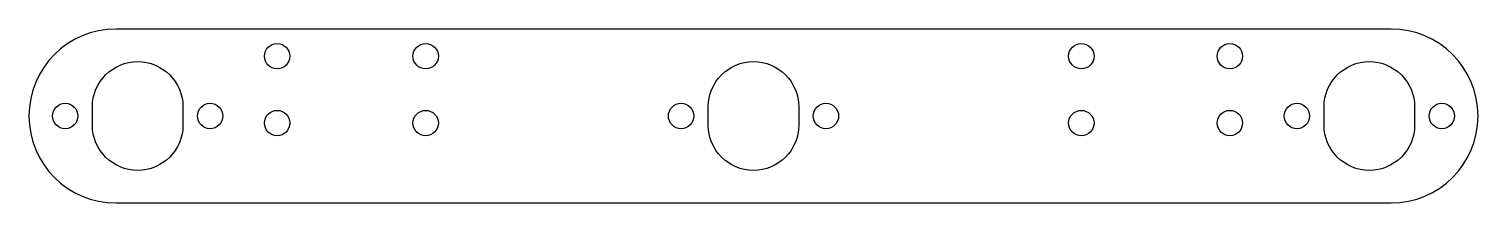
# Model space of a CAD drawing. Header units: millimetres. Extents: x -100 to 100, y -12 to 12.
import ezdxf

# ---------------------------------------------------------------- set-up
doc = ezdxf.new("R2010")
doc.units = ezdxf.units.MM

msp = doc.modelspace()

# ---------------------------------------------------------------- linework, layer by layer
for points in [[(88, 12), (-88, 12, 1), (-88, -12), (88, -12, 1)], [(-78.75, 1.25), (-78.75, -1.25, -1), (-91.25, -1.25), (-91.25, 1.25, -1)], [(6.25, 1.25), (6.25, -1.25, -1), (-6.25, -1.25), (-6.25, 1.25, -1)], [(91.25, -1.25, -1), (78.75, -1.25), (78.75, 1.25, -1), (91.25, 1.25)]]:
    msp.add_lwpolyline(points, format="xyb", close=True)
for centre in [(-45.25, 8.25), (-65.75, 8.25), (45.25, 8.25), (65.75, 8.25), (-95, 0), (-75, 0), (-65.75, -0.972), (-45.25, -0.972), (-10, 0), (10, 0), (45.25, -0.972), (65.75, -0.972), (75, 0), (95, 0)]:
    msp.add_circle(centre, 1.75)

doc.saveas('drawing.dxf')
